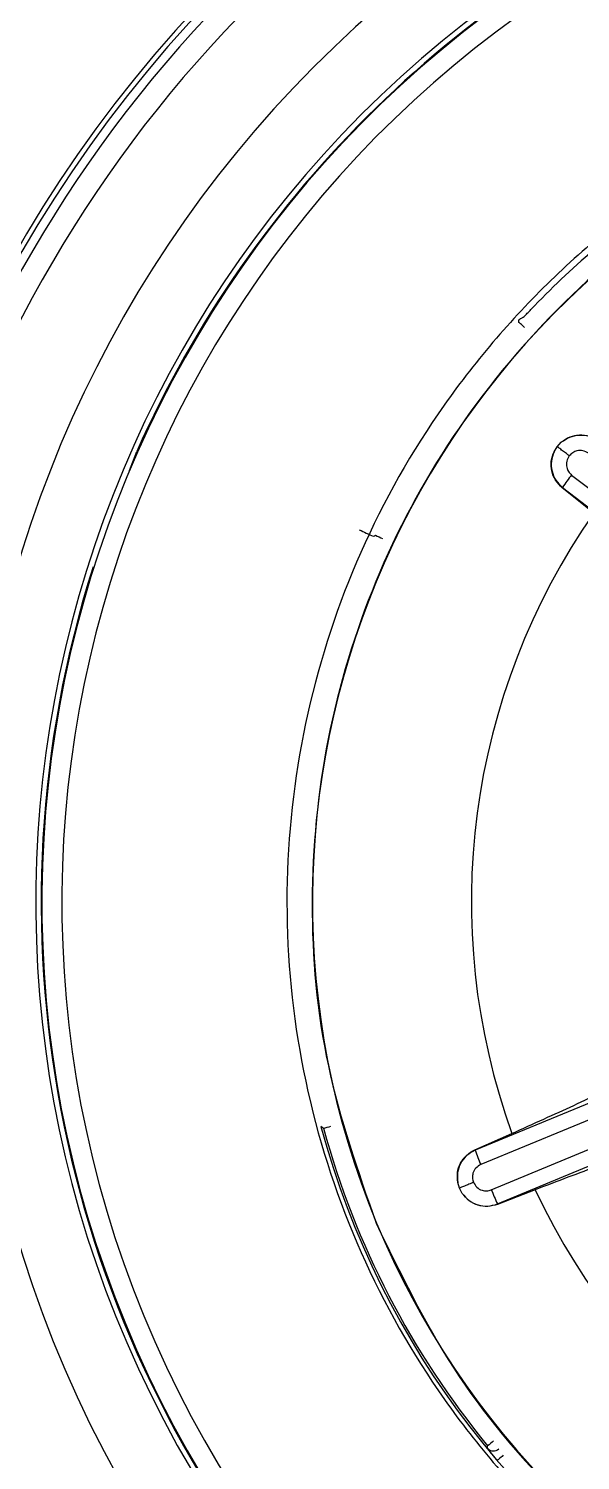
# Model space of a CAD drawing. Extents: x 939 to 1039, y 781 to 934.
# Drawn here: x 1003.617 to 1004.039, y 810.921 to 812.016 of the extents above; entities that cross this region are included whole.
import ezdxf

# ---------------------------------------------------------------- set-up
doc = ezdxf.new("R2010")
doc.units = 0
doc.header["$MEASUREMENT"] = 0
doc.layers.add('1', color=4, linetype='Continuous')

# ---------------------------------------------------------------- blocks, each defined once
blk = doc.blocks.new('Envoy')
at = {"layer": '1', "color": 3, "linetype": 'Continuous', "lineweight": 25}
for p, q in [((65.0399, 12.5037), (65.0455, 12.5183)), ((65.3647, 12.518), (65.3671, 12.5218)), ((65.3671, 12.5218), (65.3702, 12.5252)), ((65.3781, 12.5002), (65.7196, 12.2389)), ((65.3711, 12.4907), (65.3709, 12.4904)), ((65.395, 12.4711), (65.3709, 12.4904)), ((65.3711, 12.4907), (65.7126, 12.2294)), ((65.7016, 12.1482), (65.3043, 11.9838)), ((65.7059, 12.1372), (65.3086, 11.9729)), ((65.3166, 11.9535), (65.7137, 12.1186)), ((65.3213, 11.9427), (65.7184, 12.1078)), ((65.3041, 11.9842), (65.3324, 11.9966)), ((65.3041, 11.9842), (65.3043, 11.9838)), ((65.2924, 11.9548), (65.291, 11.9592)), ((65.2945, 11.9508), (65.2924, 11.9548)), ((65.3502, 11.9536), (65.3215, 11.9424)), ((65.3213, 11.9427), (65.3215, 11.9424)), ((65.2286, 11.928), (65.2289, 11.9281))]:
    blk.add_line(p, q, dxfattribs=at)
at = {"layer": '1', "color": 3, "linetype": 'Continuous', "lineweight": 25, "flags": 128}
for points in [[(65.3377, 12.617), (65.3377, 12.618), (65.3377, 12.6188)], [(65.3421, 12.613), (65.3413, 12.6138), (65.3404, 12.6145), (65.3397, 12.6152), (65.339, 12.6158), (65.3385, 12.6163), (65.3381, 12.6167), (65.3378, 12.6169), (65.3377, 12.617)], [(65.2264, 12.4533), (65.2274, 12.4538), (65.2281, 12.4541)], [(65.1883, 12.0006), (65.1872, 12.0013), (65.1863, 12.002)], [(65.3137, 11.7559), (65.3138, 11.7569), (65.3138, 11.7577)], [(65.3258, 11.7505), (65.3249, 11.7497), (65.3241, 11.749), (65.3233, 11.7484), (65.3226, 11.7478), (65.3221, 11.7473), (65.3216, 11.747), (65.3214, 11.7467), (65.3213, 11.7466)]]:
    blk.add_lwpolyline(points, dxfattribs=at)
at = {"layer": '1', "color": 3, "linetype": 'Continuous', "lineweight": 25}
for centre, radius, start, end in [((65.8208, 12.1736), 0.9961, 26.0554, 116.0554), ((65.8208, 12.1736), 1, 112.5227, 292.5227), ((65.8208, 12.1736), 0.9961, 116.0554, 206.0554), ((65.8208, 12.1736), 0.9895, 116.0554, 296.0554), ((65.8208, 12.1736), 0.972, 116.0554, 296.0554), ((65.8208, 12.1736), 0.9039, 116.3991, 296.0554), ((65.8208, 12.1736), 0.8477, 112.5227, 292.1679), ((65.8208, 12.1736), 0.8484, 112.5227, 156.0308), ((65.8208, 12.1736), 0.8324, 112.5227, 292.1679), ((65.8208, 12.1736), 0.8524, 116.3991, 296.0554), ((65.8208, 12.1736), 0.6408, 112.5227, 202.5227), ((65.8208, 12.1736), 0.6557, 130.5197, 136.2938), ((65.5277, 12.3823), 0.1905, 141.748, 145.2964), ((65.8208, 12.1736), 0.5194, 145.0554, 199.9161), ((69.7502, 22.0795), 10.6362, 244.76525, 244.82887), ((66.2091, 14.5208), 2.2877, 244.6086, 244.7565), ((65.8208, 12.1736), 0.8484, 162.4146, 276.0308), ((65.8208, 12.1736), 0.6573, 195.1368, 240.1246), ((64.8322, 13.3134), 1.3602, 285.1767, 285.4254), ((65.8208, 12.1736), 0.6557, 195.2992, 219.3648), ((65.485, 12.0488), 0.1921, 199.7626, 203.2814), ((65.4959, 12.0252), 0.193, 201.7746, 205.2766), ((65.8208, 12.1736), 0.5194, 205.0553, 259.9161), ((65.8208, 12.1736), 0.6408, 202.5227, 292.5227), ((66.7437, 10.0194), 2.2508, 129.2887, 129.4391), ((65.3183, 11.7597), 0.00591, 219.5059, 313.3861)]:
    blk.add_arc(centre, radius, start, end, dxfattribs=at)
for points, knots in [([(67.0872, 10.9372), (67.139, 10.993), (67.2425, 11.1046), (67.3683, 11.2959), (67.4697, 11.5006), (67.5431, 11.7172), (67.5877, 11.9413), (67.6026, 12.1694), (67.5877, 12.3975), (67.5431, 12.6218), (67.4696, 12.8383), (67.3685, 13.0433), (67.2415, 13.2334), (67.0907, 13.4052), (66.9189, 13.556), (66.7288, 13.683), (66.5238, 13.7841), (66.3073, 13.8576), (66.0831, 13.9022), (65.855, 13.9171), (65.6269, 13.9022), (65.4027, 13.8576), (65.1862, 13.7842), (64.9814, 13.6828), (64.7901, 13.557), (64.6785, 13.4535), (64.6227, 13.4017)], [0, 0, 0, 0, 0.041677, 0.08336, 0.125017, 0.166657, 0.208358, 0.249994, 0.291644, 0.333353, 0.375015, 0.416667, 0.458356, 0.500006, 0.541651, 0.583341, 0.624994, 0.666647, 0.708341, 0.749997, 0.791646, 0.833333, 0.874981, 0.916628, 0.958329, 1, 1, 1, 1]), ([(64.6227, 13.4017), (64.5709, 13.3459), (64.4675, 13.2342), (64.3416, 13.0429), (64.2402, 12.8383), (64.1668, 12.6218), (64.1222, 12.3976), (64.1073, 12.1695), (64.1222, 11.9413), (64.1668, 11.7171), (64.2403, 11.5006), (64.3414, 11.2955), (64.4684, 11.1055), (64.6192, 10.9337), (64.791, 10.7829), (64.9811, 10.6558), (65.1861, 10.5548), (65.4026, 10.4813), (65.6268, 10.4367), (65.8549, 10.4218), (66.0831, 10.4367), (66.3073, 10.4813), (66.5238, 10.5547), (66.7285, 10.656), (66.9198, 10.7819), (67.0314, 10.8854), (67.0872, 10.9372)], [0, 0, 0, 0, 0.041685, 0.083364, 0.125004, 0.166645, 0.208336, 0.249995, 0.291652, 0.333357, 0.375009, 0.416657, 0.45834, 0.500003, 0.541666, 0.583354, 0.625004, 0.666646, 0.708342, 0.749995, 0.791646, 0.833343, 0.874992, 0.916643, 0.958334, 1, 1, 1, 1]), ([(65.5678, 12.7837), (65.5288, 12.7649), (65.4508, 12.7272), (65.3507, 12.6432), (65.2679, 12.5428), (65.2066, 12.4277), (65.1688, 12.303), (65.1561, 12.1733), (65.1689, 12.0436), (65.2068, 11.919), (65.2682, 11.8041), (65.3509, 11.7034), (65.4517, 11.6207), (65.5667, 11.5594), (65.6914, 11.5215), (65.821, 11.5091), (65.9512, 11.5206), (66.0329, 11.5492), (66.0738, 11.5635)], [0, 0, 0, 0, 0.0625, 0.125, 0.1875, 0.25, 0.3125, 0.375, 0.4375, 0.5, 0.5625, 0.625, 0.6875, 0.750001, 0.812501, 0.875, 0.937501, 1, 1, 1, 1]), ([(65.5752, 12.7658), (65.5374, 12.7475), (65.4617, 12.711), (65.3645, 12.6294), (65.2841, 12.5319), (65.2246, 12.4203), (65.1878, 12.2992), (65.1758, 12.1734), (65.187, 12.047), (65.2147, 11.9677), (65.2286, 11.928)], [0, 0, 0, 0, 0.125, 0.25, 0.374999, 0.5, 0.625, 0.749999, 0.874999, 1, 1, 1, 1]), ([(65.3377, 12.6188), (65.3382, 12.6192), (65.3389, 12.6199), (65.3403, 12.6205), (65.3412, 12.621), (65.3423, 12.6219), (65.3436, 12.6232), (65.345, 12.6247), (65.3461, 12.6259), (65.3468, 12.6267)], [0, 0, 0, 0, 0.121516, 0.210936, 0.31626, 0.528521, 0.667096, 0.790511, 1, 1, 1, 1]), ([(65.3377, 12.6188), (65.3377, 12.6188), (65.3377, 12.6188), (65.3377, 12.6188), (65.3377, 12.6188)], [0, 0, 0, 0, 0.560393, 1, 1, 1, 1]), ([(65.3702, 12.5252), (65.3723, 12.5267), (65.3765, 12.5296), (65.3841, 12.5311), (65.3918, 12.5303), (65.3962, 12.5277), (65.3984, 12.5263)], [0, 0, 0, 0, 0.2432591, 0.4882384, 0.7391591, 1, 1, 1, 1]), ([(65.3982, 12.526), (65.3961, 12.5274), (65.3917, 12.5301), (65.3841, 12.531), (65.3765, 12.5296), (65.3723, 12.5266), (65.3702, 12.5252)], [0, 0, 0, 0, 0.249963, 0.499972, 0.749987, 1, 1, 1, 1]), ([(65.3709, 12.4904), (65.3691, 12.4922), (65.3654, 12.4958), (65.3626, 12.5031), (65.362, 12.5109), (65.3638, 12.5157), (65.3647, 12.518)], [0, 0, 0, 0, 0.25948, 0.513491, 0.760798, 1, 1, 1, 1]), ([(65.3647, 12.518), (65.3638, 12.5156), (65.3621, 12.5108), (65.3627, 12.5031), (65.3656, 12.4959), (65.3693, 12.4925), (65.3711, 12.4907)], [0, 0, 0, 0, 0.2500164, 0.5000483, 0.75002, 1, 1, 1, 1]), ([(65.3763, 12.5148), (65.3756, 12.5154), (65.3737, 12.5168), (65.3715, 12.5185), (65.3696, 12.5199), (65.3684, 12.5209), (65.3674, 12.5216), (65.3672, 12.5218), (65.3671, 12.5218)], [0, 0, 0, 0, 0.164245, 0.392032, 0.529769, 0.680097, 0.838708, 1, 1, 1, 1]), ([(65.3909, 12.5168), (65.3895, 12.5176), (65.3869, 12.5191), (65.3824, 12.519), (65.3788, 12.5174), (65.3771, 12.5157), (65.3763, 12.5148)], [0, 0, 0, 0, 0.282428, 0.561921, 0.778127, 1, 1, 1, 1]), ([(65.3763, 12.5148), (65.3755, 12.5135), (65.3739, 12.5108), (65.3741, 12.5064), (65.3755, 12.5027), (65.3773, 12.501), (65.3781, 12.5002)], [0, 0, 0, 0, 0.2809252, 0.5602909, 0.7806006, 1, 1, 1, 1]), ([(65.3324, 11.9966), (65.3488, 12.004), (65.3825, 12.0192), (65.4081, 12.0315), (65.4212, 12.0379)], [0, 0, 0, 0, 0.487205, 1, 1, 1, 1]), ([(65.291, 11.9592), (65.2908, 11.9617), (65.2903, 11.9668), (65.2928, 11.9741), (65.2974, 11.9804), (65.3019, 11.9829), (65.3041, 11.9842)], [0, 0, 0, 0, 0.243221, 0.488253, 0.739071, 1, 1, 1, 1]), ([(65.3043, 11.9838), (65.302, 11.9826), (65.2976, 11.9802), (65.2929, 11.9741), (65.2903, 11.9668), (65.2908, 11.9617), (65.291, 11.9592)], [0, 0, 0, 0, 0.249955, 0.499916, 0.749979, 1, 1, 1, 1]), ([(65.4421, 11.9873), (65.4284, 11.9825), (65.4016, 11.9731), (65.3671, 11.96), (65.3502, 11.9536)], [0, 0, 0, 0, 0.512288, 1, 1, 1, 1]), ([(65.3086, 11.9729), (65.3073, 11.9721), (65.3046, 11.9705), (65.3025, 11.9666), (65.302, 11.9627), (65.3027, 11.9604), (65.3031, 11.9593)], [0, 0, 0, 0, 0.28243, 0.561944, 0.778144, 1, 1, 1, 1]), ([(65.3031, 11.9593), (65.3022, 11.9589), (65.3001, 11.958), (65.2974, 11.9569), (65.2953, 11.956), (65.2938, 11.9554), (65.2927, 11.955), (65.2925, 11.9549), (65.2924, 11.9548)], [0, 0, 0, 0, 0.164169, 0.392029, 0.529778, 0.680093, 0.838709, 1, 1, 1, 1]), ([(65.3031, 11.9593), (65.3038, 11.9579), (65.3053, 11.9552), (65.3092, 11.9531), (65.3132, 11.9525), (65.3155, 11.9532), (65.3166, 11.9535)], [0, 0, 0, 0, 0.28095, 0.560272, 0.780596, 1, 1, 1, 1]), ([(65.2945, 11.9508), (65.2961, 11.9489), (65.2994, 11.9449), (65.3064, 11.9416), (65.314, 11.9405), (65.3189, 11.942), (65.3213, 11.9427)], [0, 0, 0, 0, 0.250045, 0.500071, 0.750044, 1, 1, 1, 1]), ([(65.3215, 11.9424), (65.319, 11.9417), (65.3141, 11.9403), (65.3063, 11.9415), (65.2993, 11.9449), (65.2961, 11.9489), (65.2945, 11.9508)], [0, 0, 0, 0, 0.259545, 0.513561, 0.760794, 1, 1, 1, 1]), ([(65.2286, 11.928), (65.2469, 11.8902), (65.2834, 11.8145), (65.365, 11.7173), (65.4625, 11.6369), (65.5741, 11.5774), (65.6952, 11.5406), (65.821, 11.5286), (65.9474, 11.5397), (66.0267, 11.5675), (66.0664, 11.5814)], [0, 0, 0, 0, 0.125, 0.25, 0.375, 0.5, 0.625, 0.75, 0.875, 1, 1, 1, 1]), ([(65.315, 11.7542), (65.3147, 11.7546), (65.3139, 11.7556), (65.3138, 11.7558), (65.3137, 11.7559)], [0, 0, 0, 0, 0.403058, 1, 1, 1, 1]), ([(65.3213, 11.7466), (65.3202, 11.7479), (65.318, 11.7505), (65.3158, 11.7532), (65.3151, 11.7541), (65.315, 11.7542)], [0, 0, 0, 0, 0.4286, 0.875109, 1, 1, 1, 1])]:
    blk.add_open_spline(points, degree=3, knots=knots, dxfattribs=at)

msp = doc.modelspace()

# ---------------------------------------------------------------- block references
at = {"layer": '1'}
msp.add_blockref('Envoy', (938.6538, 799.1744), dxfattribs=at)

doc.saveas('drawing.dxf')
